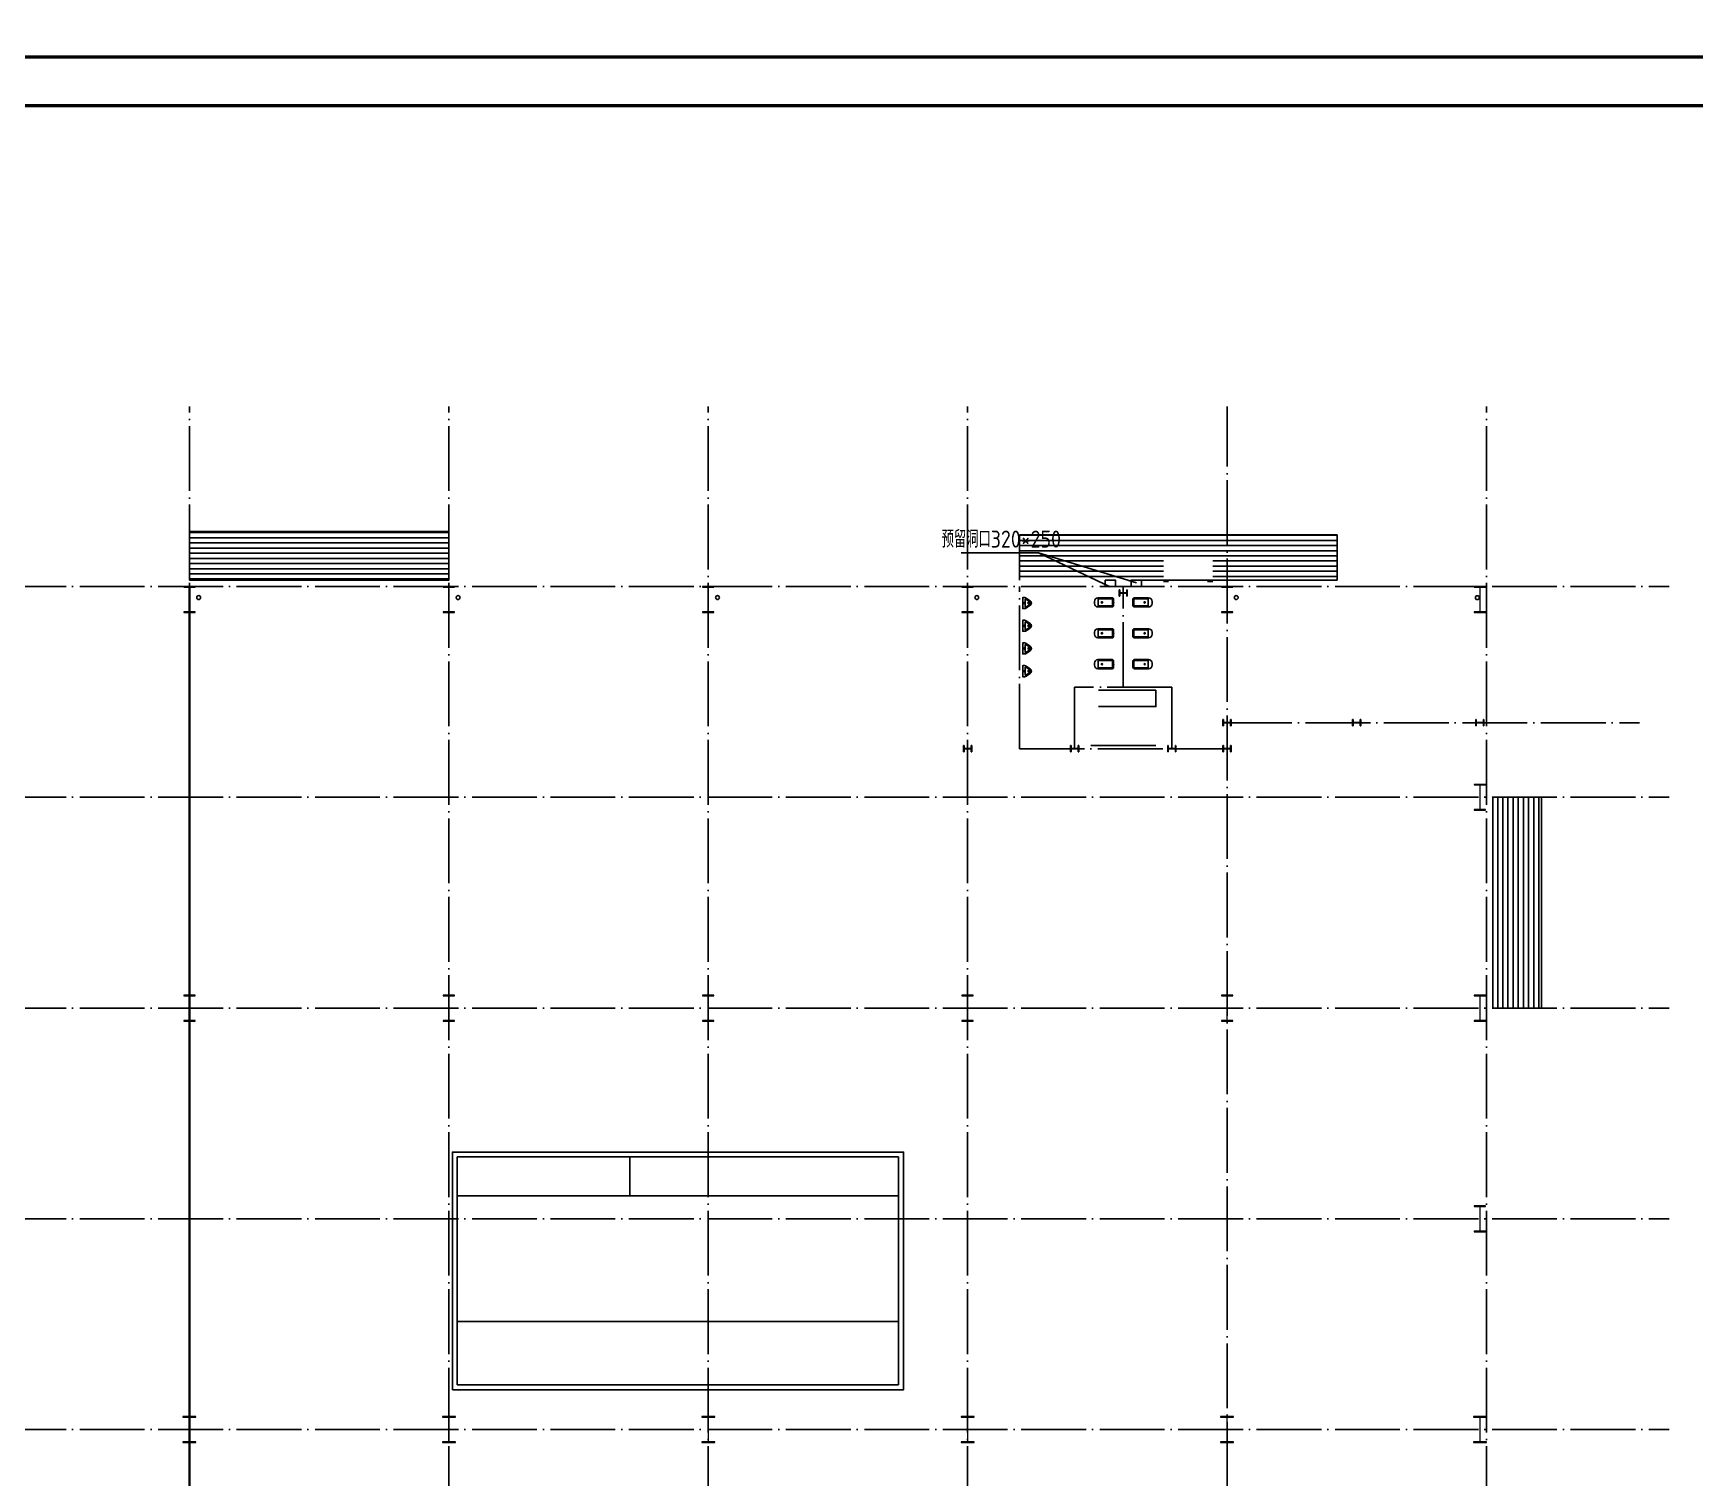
# Model space of a CAD drawing. Extents: x -518586 to 1253874, y -62343 to 661177.
# Drawn here: x 1175000 to 1226245, y 339390 to 383940 of the extents above; entities that cross this region are included whole.
import ezdxf

# ---------------------------------------------------------------- set-up
doc = ezdxf.new("R2010")
doc.units = 0
doc.header["$LTSCALE"] = 1000
doc.header["$MEASUREMENT"] = 0
doc.linetypes.add('DOTE', pattern=[2.42, 2, -0.2, 0.02, -0.2])
for name, color, linetype in [('DOTE', 9, 'DOTE'), ('DUCT-排烟标注', 3, 'Continuous'), ('DUCT-排烟管', 2, 'Continuous'), ('E_OTHER', 7, 'Continuous'), ('LVTRY', 8, 'Continuous'), ('N-通用', 7, 'Continuous'), ('NT', 7, 'Continuous'), ('TWT_TEXT', 7, 'Continuous'), ('图框', 7, 'Continuous'), ('尺寸线', 3, 'Continuous'), ('路', 150, 'Continuous')]:
    doc.layers.add(name, color=color, linetype=linetype)
doc.layers.add('柱_主零件_实线', color=51, linetype='Continuous', lineweight=18)
doc.layers.add('柱构件', color=7, linetype='Continuous', lineweight=25, true_color=0xffff94)
doc.styles.add('_THVAC_DIM', font='gbenor.shx', dxfattribs={"bigfont": 'gbcbig.shx'})
pattern_1 = [(180, (48000, 681752.29), (-1e-14, 158.75), [])]

# ---------------------------------------------------------------- blocks, each defined once
blk = doc.blocks.new('$lvtry$00000220')
at = {"color": 0}
for p, q in [((-124, -91, 0), (-43, -216, 0)), ((-116, -76, 0), (116, -76, 0)), ((43, -216, 0), (124, -91, 0))]:
    blk.add_line(p, q, dxfattribs=at)
at = {"color": 0, "elevation": 0}
blk.add_lwpolyline([(69, -231, -0.57735), (-69, -231), (-162, -88, -0.145378), (-170, -61), (-170, 0), (170, 0), (170, -61, -0.145378), (162, -88)], format="xyb", close=True, dxfattribs=at)
at = {"color": 0}
for centre, radius in [((0, -177, 0), 20), ((0, -38, 0), 17.7)]:
    blk.add_circle(centre, radius, dxfattribs=at)
for centre, radius, start, end in [((-116, -86, 0), 10, 90, 213.0863), ((0, -191, 0), 50, 210, 330), ((116, -86, 0), 10, 326.9137, 90)]:
    blk.add_arc(centre, radius, start, end, dxfattribs=at)
for p in [(0, -38, 0), (0, -177, 0)]:
    blk.add_point(p, dxfattribs=at)
blk = doc.blocks.new('$lvtry$00000200')
at = {"color": 0}
for p, q in [((-110, -40, 0), (-110, -470, 0)), ((100, -30, 0), (-100, -30, 0)), ((110, -470, 0), (110, -40, 0))]:
    blk.add_line(p, q, dxfattribs=at)
at = {"color": 0, "elevation": 0}
blk.add_lwpolyline([(100, 0), (-100, 0, 0.414214), (-140, -40), (-140, -480, 0.414214), (-30, -590), (30, -590, 0.414214), (140, -480), (140, -40, 0.414214)], format="xyb", close=True, dxfattribs=at)
blk.add_lwpolyline([(140, -470), (-140, -470)], dxfattribs=at)
at = {"color": 0}
blk.add_circle((0, -359, 0), 20, dxfattribs=at)
for centre, start, end in [((-100, -40, 0), 90, 180), ((100, -40, 0), 0, 90)]:
    blk.add_arc(centre, 10, start, end, dxfattribs=at)
for p in [(0, 0), (0, -359, 0)]:
    blk.add_point(p, dxfattribs=at)

msp = doc.modelspace()

# ---------------------------------------------------------------- hatches: boundary and pattern name
at = {"layer": '路'}
h = msp.add_hatch(dxfattribs=at)
h.set_pattern_fill('ANSI31', color=0, scale=100, angle=135, style=0)
h.set_pattern_definition(pattern_1)
h.paths.add_polyline_path([(1180818, 367076), (1179819, 367076), (1179819, 368576), (1180818, 368576)])
h = msp.add_hatch(dxfattribs=at)
h.set_pattern_fill('ANSI31', color=0, scale=100, angle=135, style=0)
h.set_pattern_definition(pattern_1)
h.paths.add_polyline_path([(1181043, 367076), (1180818, 367076), (1180818, 368576), (1181043, 368576)])
h = msp.add_hatch(dxfattribs=at)
h.set_pattern_fill('ANSI31', color=0, scale=100, angle=135, style=0)
h.set_pattern_definition(pattern_1)
h.paths.add_polyline_path([(1187819, 367076), (1181043, 367076), (1181043, 368576), (1187819, 368576)])
h = msp.add_hatch(dxfattribs=at)
h.set_pattern_fill('ANSI31', color=0, scale=100, angle=135, style=0)
h.set_pattern_definition([(180, (0, 0), (-1e-14, -158.75), [])])
h.paths.add_polyline_path([(1205419, 368476), (1205419, 367076), (1205919, 367076), (1207119, 367076), (1207319, 367076), (1208619, 367076), (1209919, 367076), (1211819, 367076), (1211819, 368476)])
edge = h.paths.add_edge_path()
edge.add_line((1211219, 367076), (1211219, 366876))
edge.add_line((1210019, 366876), (1210019, 367076))
edge.add_line((1211219, 367076), (1210019, 367076))
edge.add_line((1211219, 366876), (1210019, 366876))
edge.add_line((1210019, 366943), (1211219, 366943))
edge.add_line((1210019, 367009), (1211219, 367009))
edge.add_line((1211219, 367009), (1211142, 366943))
edge.add_line((1211055, 367009), (1210979, 366943))
edge.add_line((1211137, 367009), (1211060, 366943))
edge.add_line((1210892, 367009), (1210815, 366943))
edge.add_line((1210974, 367009), (1210897, 366943))
edge.add_line((1210729, 367009), (1210652, 366943))
edge.add_line((1210811, 367009), (1210734, 366943))
edge.add_line((1210566, 367009), (1210489, 366943))
edge.add_line((1210648, 367009), (1210571, 366943))
edge.add_line((1210403, 367009), (1210326, 366943))
edge.add_line((1210484, 367009), (1210407, 366943))
edge.add_line((1210240, 367009), (1210163, 366943))
edge.add_line((1210321, 367009), (1210244, 366943))
edge.add_line((1210076, 367009), (1210019, 366959))
edge.add_line((1210158, 367009), (1210081, 366943))
edge.add_line((1209855, 367016), (1211383, 367016))
edge.add_line((1211383, 367016), (1211383, 367686))
edge.add_line((1211383, 367686), (1209855, 367686))
edge.add_line((1209855, 367686), (1209855, 367016))
h.paths.add_polyline_path([(1202921, 367923), (1206751, 367923), (1206751, 368678), (1202921, 368678)], flags=9)
h = msp.add_hatch(dxfattribs=at)
h.set_pattern_fill('ANSI31', color=0, scale=100, angle=135, style=0)
h.set_pattern_definition([(3e-10, (2335637.33, 6e-06), (9e-10, -158.75), [])])
h.paths.add_polyline_path([(1215219, 368476), (1215219, 367076), (1211819, 367076), (1211819, 368476)])
h = msp.add_hatch(dxfattribs=at)
h.set_pattern_fill('ANSI31', color=0, scale=100, angle=45, style=0)
h.set_pattern_definition([(90, (105900, 3e-08), (-158.75, 1e-14), [])])
h.paths.add_polyline_path([(1220019, 360376), (1220019, 353876), (1221519, 353876), (1221519, 360376)])

# ---------------------------------------------------------------- linework, layer by layer
at = {"layer": 'DOTE', "color": 8}
for p, q in [((1179819, 309326), (1179819, 372427)), ((1187819, 309326), (1187819, 372427)), ((1195819, 309326), (1195819, 372427)), ((1203819, 309326), (1203819, 372427)), ((1211819, 310076), (1211819, 372427)), ((1205419, 361876), (1205419, 366876)), ((1208619, 363776), (1208619, 366876)), ((1210119, 363776), (1207119, 363776)), ((1207119, 361876), (1207119, 363776)), ((1210119, 361876), (1210119, 363776)), ((1211819, 362676), (1224545, 362676)), ((1205419, 361876), (1211819, 361876)), ((1111093, 360376), (1225456, 360376)), ((1111093, 353876), (1225456, 353876)), ((1111093, 347376), (1225456, 347376)), ((1111093, 340876), (1225456, 340876))]:
    msp.add_line(p, q, dxfattribs=at)
at = {"layer": 'DOTE', "color": 0}
for p, q in [((1219819, 309326), (1219819, 372427)), ((1111093, 366876), (1225456, 366876))]:
    msp.add_line(p, q, dxfattribs=at)
at = {"layer": 'DOTE'}
msp.add_line((1205419, 361876), (1211819, 361876), dxfattribs=at)
at = {"layer": 'DUCT-排烟标注'}
for p, q in [((1203616, 367920, -3000), (1206006, 367920, -3000)), ((1208219, 366864), (1206006, 367920, -3000)), ((1206006, 367920, -3000), (1209027, 366989))]:
    msp.add_line(p, q, dxfattribs=at)
at = {"layer": 'DUCT-排烟管'}
for p, q in [((1208059, 367076, -3000), (1208059, 366876, -3000)), ((1208379, 366876, -3000), (1208379, 367076, -3000))]:
    msp.add_line(p, q, dxfattribs=at)
at = {"layer": 'E_OTHER', "color": 0}
for centre in [(1180103, 366537), (1188103, 366537), (1196103, 366537), (1204103, 366537), (1212103, 366537)]:
    msp.add_circle(centre, 60, dxfattribs=at)
at = {"layer": 'LVTRY'}
msp.add_line((1207856, 363676), (1209625, 363676), dxfattribs=at)
msp.add_lwpolyline([(1207856, 363176), (1209625, 363176), (1209625, 363676)], dxfattribs=at)
at = {"layer": 'N-通用', "color": 0, "linetype": 'DOTE', "ltscale": 0.8, "const_width": 75}
msp.add_lwpolyline([(1179819, 366876), (1179819, 315476)], dxfattribs=at)
at = {"layer": 'NT'}
for p, q in [((1188079, 349287), (1201691, 349287)), ((1188079, 349287), (1188079, 342256)), ((1193398, 348087), (1193398, 349287)), ((1201691, 342256), (1201691, 349287)), ((1188079, 348087), (1201691, 348087)), ((1188079, 344206), (1201691, 344206)), ((1188079, 342256), (1201691, 342256))]:
    msp.add_line(p, q, dxfattribs=at)
msp.add_lwpolyline([(1187929, 342106), (1201841, 342106), (1201841, 349437), (1187929, 349437)], close=True, dxfattribs=at)
at = {"layer": 'TWT_TEXT', "color": 0}
msp.add_line((1207619, 361976), (1209619, 361976), dxfattribs=at)
at = {"layer": '图框', "color": 4, "const_width": 98.6}
for points in [[(1096175, 383207), (1253825, 383207), (1253825, 472307), (1096175, 472307)], [(1096175, 294107), (1253825, 294107), (1253825, 383207), (1096175, 383207)], [(1099925, 295607), (1252325, 295607), (1252325, 381707), (1099925, 381707)]]:
    msp.add_lwpolyline(points, close=True, dxfattribs=at)
at = {"layer": '尺寸线', "color": 0}
for p, q in [((1215219, 368476), (1205419, 368476)), ((1205419, 368476), (1205419, 367076)), ((1215219, 367076), (1215219, 368476)), ((1211819, 367076), (1209019, 367076)), ((1211119, 367076), (1215219, 367076))]:
    msp.add_line(p, q, dxfattribs=at)
msp.add_lwpolyline([(1179819, 367076), (1187819, 367076), (1187819, 368576), (1179819, 368576)], close=True, dxfattribs=at)
for points in [[(1208059, 367076), (1208379, 367076), (1208379, 366876), (1208059, 366876), (1208059, 367076)], [(1209178, 367076), (1208858, 367076), (1208858, 366876), (1209178, 366876), (1209178, 367076)], [(1221519, 360376), (1221519, 353876), (1220019, 353876), (1220019, 360376), (1221519, 360376)]]:
    msp.add_lwpolyline(points, dxfattribs=at)
at = {"layer": '柱_主零件_实线', "ltscale": 20}
for p, q in [((1179994, 366876), (1179644, 366876)), ((1179644, 366876), (1179644, 366856)), ((1179644, 366856), (1179994, 366856)), ((1179812, 366856), (1179812, 366096)), ((1179826, 366096), (1179826, 366856)), ((1179994, 366856), (1179994, 366876)), ((1187994, 366876), (1187644, 366876)), ((1187644, 366876), (1187644, 366856)), ((1187644, 366856), (1187994, 366856)), ((1187812, 366856), (1187812, 366096)), ((1187826, 366096), (1187826, 366856)), ((1187994, 366856), (1187994, 366876)), ((1195994, 366876), (1195644, 366876)), ((1195644, 366876), (1195644, 366856)), ((1195644, 366856), (1195994, 366856)), ((1195812, 366856), (1195812, 366096)), ((1195826, 366096), (1195826, 366856)), ((1195994, 366856), (1195994, 366876)), ((1203994, 366876), (1203644, 366876)), ((1203644, 366876), (1203644, 366856)), ((1203644, 366856), (1203994, 366856)), ((1203812, 366856), (1203812, 366096)), ((1203826, 366096), (1203826, 366856)), ((1203994, 366856), (1203994, 366876)), ((1211994, 366876), (1211644, 366876)), ((1211644, 366876), (1211644, 366856)), ((1211644, 366856), (1211994, 366856)), ((1211812, 366856), (1211812, 366096)), ((1211826, 366096), (1211826, 366856)), ((1211994, 366856), (1211994, 366876)), ((1219794, 366876), (1219444, 366876)), ((1219444, 366876), (1219444, 366856)), ((1219444, 366856), (1219794, 366856)), ((1219612, 366856), (1219612, 366096)), ((1219626, 366096), (1219626, 366856)), ((1219794, 366856), (1219794, 366876)), ((1179644, 366096), (1179644, 366076)), ((1179994, 366096), (1179644, 366096)), ((1179644, 366076), (1179994, 366076)), ((1179994, 366076), (1179994, 366096)), ((1187644, 366096), (1187644, 366076)), ((1187994, 366096), (1187644, 366096)), ((1187644, 366076), (1187994, 366076)), ((1187994, 366076), (1187994, 366096)), ((1195644, 366096), (1195644, 366076)), ((1195994, 366096), (1195644, 366096)), ((1195644, 366076), (1195994, 366076)), ((1195994, 366076), (1195994, 366096)), ((1203644, 366096), (1203644, 366076)), ((1203994, 366096), (1203644, 366096)), ((1203644, 366076), (1203994, 366076)), ((1203994, 366076), (1203994, 366096)), ((1211644, 366096), (1211644, 366076)), ((1211994, 366096), (1211644, 366096)), ((1211644, 366076), (1211994, 366076)), ((1211994, 366076), (1211994, 366096)), ((1219444, 366096), (1219444, 366076)), ((1219794, 366096), (1219444, 366096)), ((1219444, 366076), (1219794, 366076)), ((1219794, 366076), (1219794, 366096)), ((1219794, 360776), (1219444, 360776)), ((1219444, 360776), (1219444, 360756)), ((1219794, 360756), (1219794, 360776)), ((1219444, 360756), (1219794, 360756)), ((1219612, 360756), (1219612, 359996)), ((1219626, 359996), (1219626, 360756)), ((1219444, 359996), (1219444, 359976)), ((1219794, 359996), (1219444, 359996)), ((1219444, 359976), (1219794, 359976)), ((1219794, 359976), (1219794, 359996)), ((1179994, 354276), (1179644, 354276)), ((1179644, 354276), (1179644, 354256)), ((1179644, 354256), (1179994, 354256)), ((1179812, 354256), (1179812, 353496)), ((1179826, 353496), (1179826, 354256)), ((1179994, 354256), (1179994, 354276)), ((1187994, 354276), (1187644, 354276)), ((1187644, 354276), (1187644, 354256)), ((1187644, 354256), (1187994, 354256)), ((1187812, 354256), (1187812, 353496)), ((1187826, 353496), (1187826, 354256)), ((1187994, 354256), (1187994, 354276)), ((1195994, 354276), (1195644, 354276)), ((1195644, 354276), (1195644, 354256)), ((1195644, 354256), (1195994, 354256)), ((1195812, 354256), (1195812, 353496)), ((1195826, 353496), (1195826, 354256)), ((1195994, 354256), (1195994, 354276)), ((1203994, 354276), (1203644, 354276)), ((1203644, 354276), (1203644, 354256)), ((1203644, 354256), (1203994, 354256)), ((1203812, 354256), (1203812, 353496)), ((1203826, 353496), (1203826, 354256)), ((1203994, 354256), (1203994, 354276)), ((1211994, 354276), (1211644, 354276)), ((1211644, 354276), (1211644, 354256)), ((1211644, 354256), (1211994, 354256)), ((1211812, 354256), (1211812, 353496)), ((1211826, 353496), (1211826, 354256)), ((1211994, 354256), (1211994, 354276)), ((1219794, 354276), (1219444, 354276)), ((1219444, 354276), (1219444, 354256)), ((1219444, 354256), (1219794, 354256)), ((1219612, 354256), (1219612, 353496)), ((1219626, 353496), (1219626, 354256)), ((1219794, 354256), (1219794, 354276)), ((1179644, 353496), (1179644, 353476)), ((1179994, 353496), (1179644, 353496)), ((1179644, 353476), (1179994, 353476)), ((1179994, 353476), (1179994, 353496)), ((1187644, 353496), (1187644, 353476)), ((1187994, 353496), (1187644, 353496)), ((1187644, 353476), (1187994, 353476)), ((1187994, 353476), (1187994, 353496)), ((1195644, 353496), (1195644, 353476)), ((1195994, 353496), (1195644, 353496)), ((1195644, 353476), (1195994, 353476)), ((1195994, 353476), (1195994, 353496)), ((1203644, 353496), (1203644, 353476)), ((1203994, 353496), (1203644, 353496)), ((1203644, 353476), (1203994, 353476)), ((1203994, 353476), (1203994, 353496)), ((1211644, 353496), (1211644, 353476)), ((1211994, 353496), (1211644, 353496)), ((1211644, 353476), (1211994, 353476)), ((1211994, 353476), (1211994, 353496)), ((1219444, 353496), (1219444, 353476)), ((1219794, 353496), (1219444, 353496)), ((1219444, 353476), (1219794, 353476)), ((1219794, 353476), (1219794, 353496)), ((1219794, 347776), (1219444, 347776)), ((1219444, 347776), (1219444, 347756)), ((1219444, 347756), (1219794, 347756)), ((1219612, 347756), (1219612, 346996)), ((1219626, 346996), (1219626, 347756)), ((1219794, 347756), (1219794, 347776)), ((1219444, 346996), (1219444, 346976)), ((1219794, 346996), (1219444, 346996)), ((1219444, 346976), (1219794, 346976)), ((1219794, 346976), (1219794, 346996)), ((1180019, 341276), (1179619, 341276)), ((1179619, 341276), (1179619, 341256)), ((1179619, 341256), (1180019, 341256)), ((1179812, 341256), (1179812, 340496)), ((1179826, 340496), (1179826, 341256)), ((1180019, 341256), (1180019, 341276)), ((1188019, 341276), (1187619, 341276)), ((1187619, 341276), (1187619, 341256)), ((1187619, 341256), (1188019, 341256)), ((1187812, 341256), (1187812, 340496)), ((1187826, 340496), (1187826, 341256)), ((1188019, 341256), (1188019, 341276)), ((1196019, 341276), (1195619, 341276)), ((1195619, 341276), (1195619, 341256)), ((1195619, 341256), (1196019, 341256)), ((1195812, 341256), (1195812, 340496)), ((1195826, 340496), (1195826, 341256)), ((1196019, 341256), (1196019, 341276)), ((1204019, 341276), (1203619, 341276)), ((1203619, 341276), (1203619, 341256)), ((1203619, 341256), (1204019, 341256)), ((1203812, 341256), (1203812, 340496)), ((1203826, 340496), (1203826, 341256)), ((1204019, 341256), (1204019, 341276)), ((1212019, 341276), (1211619, 341276)), ((1211619, 341276), (1211619, 341256)), ((1211619, 341256), (1212019, 341256)), ((1211812, 341256), (1211812, 340496)), ((1211826, 340496), (1211826, 341256)), ((1212019, 341256), (1212019, 341276)), ((1219819, 341276), (1219419, 341276)), ((1219419, 341276), (1219419, 341256)), ((1219419, 341256), (1219819, 341256)), ((1219612, 341256), (1219612, 340496)), ((1219626, 340496), (1219626, 341256)), ((1219819, 341256), (1219819, 341276)), ((1179619, 340496), (1179619, 340476)), ((1180019, 340496), (1179619, 340496)), ((1179619, 340476), (1180019, 340476)), ((1180019, 340476), (1180019, 340496)), ((1187619, 340496), (1187619, 340476)), ((1188019, 340496), (1187619, 340496)), ((1187619, 340476), (1188019, 340476)), ((1188019, 340476), (1188019, 340496)), ((1195619, 340496), (1195619, 340476)), ((1196019, 340496), (1195619, 340496)), ((1195619, 340476), (1196019, 340476)), ((1196019, 340476), (1196019, 340496)), ((1203619, 340496), (1203619, 340476)), ((1204019, 340496), (1203619, 340496)), ((1203619, 340476), (1204019, 340476)), ((1204019, 340476), (1204019, 340496)), ((1211619, 340496), (1211619, 340476)), ((1212019, 340496), (1211619, 340496)), ((1211619, 340476), (1212019, 340476)), ((1212019, 340476), (1212019, 340496)), ((1219419, 340496), (1219419, 340476)), ((1219819, 340496), (1219419, 340496)), ((1219419, 340476), (1219819, 340476)), ((1219819, 340476), (1219819, 340496))]:
    msp.add_line(p, q, dxfattribs=at)
at = {"layer": '柱构件'}
for p, q in [((1208494, 366576), (1208494, 366776)), ((1208494, 366776), (1208508, 366776)), ((1208508, 366576), (1208494, 366576)), ((1208508, 366776), (1208508, 366576)), ((1208508, 366681), (1208730, 366681)), ((1208730, 366671), (1208508, 366671)), ((1208730, 366776), (1208744, 366776)), ((1208730, 366576), (1208730, 366776)), ((1208744, 366576), (1208730, 366576)), ((1208744, 366776), (1208744, 366576)), ((1211694, 362576), (1211694, 362776)), ((1211694, 362776), (1211708, 362776)), ((1211708, 362576), (1211694, 362576)), ((1211708, 362776), (1211708, 362576)), ((1211708, 362681), (1211930, 362681)), ((1211930, 362671), (1211708, 362671)), ((1211930, 362776), (1211944, 362776)), ((1211930, 362576), (1211930, 362776)), ((1211944, 362576), (1211930, 362576)), ((1211944, 362776), (1211944, 362576)), ((1215694, 362576), (1215694, 362776)), ((1215694, 362776), (1215708, 362776)), ((1215708, 362576), (1215694, 362576)), ((1215708, 362776), (1215708, 362576)), ((1215708, 362681), (1215930, 362681)), ((1215930, 362671), (1215708, 362671)), ((1215930, 362776), (1215944, 362776)), ((1215930, 362576), (1215930, 362776)), ((1215944, 362576), (1215930, 362576)), ((1215944, 362776), (1215944, 362576)), ((1219494, 362576), (1219494, 362776)), ((1219494, 362776), (1219508, 362776)), ((1219508, 362576), (1219494, 362576)), ((1219508, 362776), (1219508, 362576)), ((1219508, 362681), (1219730, 362681)), ((1219730, 362671), (1219508, 362671)), ((1219730, 362776), (1219744, 362776)), ((1219730, 362576), (1219730, 362776)), ((1219744, 362576), (1219730, 362576)), ((1219744, 362776), (1219744, 362576)), ((1203694, 361776), (1203694, 361976)), ((1203694, 361976), (1203708, 361976)), ((1203708, 361976), (1203708, 361776)), ((1203708, 361881), (1203930, 361881)), ((1203930, 361871), (1203708, 361871)), ((1203930, 361976), (1203944, 361976)), ((1203930, 361776), (1203930, 361976)), ((1203944, 361976), (1203944, 361776)), ((1206994, 361776), (1206994, 361976)), ((1206994, 361976), (1207008, 361976)), ((1207008, 361976), (1207008, 361776)), ((1207008, 361881), (1207230, 361881)), ((1207230, 361871), (1207008, 361871)), ((1207230, 361976), (1207244, 361976)), ((1207230, 361776), (1207230, 361976)), ((1207244, 361976), (1207244, 361776)), ((1209994, 361776), (1209994, 361976)), ((1209994, 361976), (1210008, 361976)), ((1210008, 361976), (1210008, 361776)), ((1210008, 361881), (1210230, 361881)), ((1210230, 361871), (1210008, 361871)), ((1210230, 361976), (1210244, 361976)), ((1210230, 361776), (1210230, 361976)), ((1210244, 361976), (1210244, 361776)), ((1211694, 361776), (1211694, 361976)), ((1211694, 361976), (1211708, 361976)), ((1211708, 361976), (1211708, 361776)), ((1211708, 361881), (1211930, 361881)), ((1211930, 361871), (1211708, 361871)), ((1211930, 361976), (1211944, 361976)), ((1211930, 361776), (1211930, 361976)), ((1211944, 361976), (1211944, 361776)), ((1203708, 361776), (1203694, 361776)), ((1203944, 361776), (1203930, 361776)), ((1207008, 361776), (1206994, 361776)), ((1207244, 361776), (1207230, 361776)), ((1210008, 361776), (1209994, 361776)), ((1210244, 361776), (1210230, 361776)), ((1211708, 361776), (1211694, 361776)), ((1211944, 361776), (1211930, 361776))]:
    msp.add_line(p, q, dxfattribs=at)
at = {"layer": '路', "color": 0}
msp.add_circle((1219538, 366533), 60, dxfattribs=at)

# ---------------------------------------------------------------- block references
at = {"layer": 'LVTRY', "xscale": -1, "rotation": 90}
for name, p in [('$lvtry$00000220', (1205519, 366366, 0)), ('$lvtry$00000200', (1208919, 366387, 0)), ('$lvtry$00000220', (1205519, 365666, 0)), ('$lvtry$00000200', (1208919, 365435, 0)), ('$lvtry$00000220', (1205519, 364966, 0)), ('$lvtry$00000220', (1205519, 364966, 0)), ('$lvtry$00000220', (1205519, 364266, 0)), ('$lvtry$00000200', (1208919, 364482, 0))]:
    msp.add_blockref(name, p, dxfattribs=at)
at = {"layer": 'LVTRY', "rotation": 270}
for p in [(1208319, 366387, 0), (1208319, 365435, 0), (1208319, 364482, 0)]:
    msp.add_blockref('$lvtry$00000200', p, dxfattribs=at)

# ---------------------------------------------------------------- texts
at = {"layer": 'DUCT-排烟标注', "style": '_THVAC_DIM'}
msp.add_text('预留洞口320*250', height=525, dxfattribs=at).set_placement((1203018, 368077, -3000))

doc.saveas('drawing.dxf')
